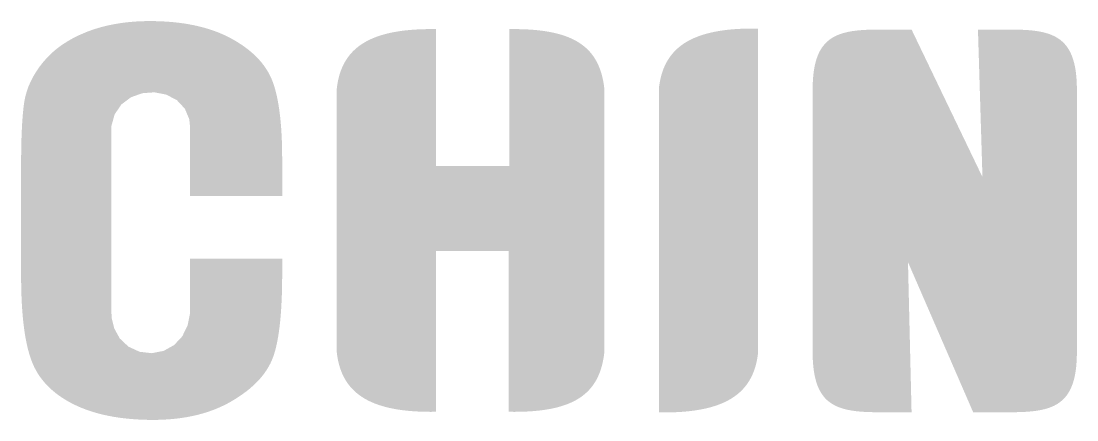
# Model space of a CAD drawing. Extents: x 757 to 8510, y -6585 to 527.
# Drawn here: x 4083.5 to 4092.4, y -827.13 to -823.76 of the extents above; entities that cross this region are included whole.
import ezdxf

# ---------------------------------------------------------------- set-up
doc = ezdxf.new("R2010")
doc.units = 0
doc.header["$MEASUREMENT"] = 0
doc.layers.add('图框', color=92, linetype='CONTINUOUS')

# ---------------------------------------------------------------- blocks, each defined once
blk = doc.blocks.new('LOGO_CD')
at = {"layer": '图框', "linetype": 'Continuous', "lineweight": -3}
h = blk.add_hatch(color=7, dxfattribs=at)
h.dxf.hatch_style = 1
h.paths.add_polyline_path([(25.6613, 7.1106), (25.6299, 7.07), (25.6018, 7.029), (25.5771, 6.9876), (25.5557, 6.9458), (25.5376, 6.9036), (25.5228, 6.8609), (25.5112, 6.8179), (25.5028, 6.7744), (25.4997, 6.752), (25.4967, 6.7281), (25.4939, 6.7029), (25.4914, 6.6764), (25.489, 6.6484), (25.4868, 6.6192), (25.4849, 6.5885), (25.4831, 6.5565), (25.4815, 6.5231), (25.4802, 6.4884), (25.479, 6.4523), (25.4781, 6.4148), (25.4774, 6.376), (25.4769, 6.3358), (25.4765, 6.2942), (25.4764, 6.2513), (25.4764, 6.2512), (25.4764, 5.309), (25.4765, 5.2942), (25.4765, 5.2796), (25.4766, 5.265), (25.4768, 5.2506), (25.477, 5.2363), (25.4772, 5.2221), (25.4775, 5.208), (25.4778, 5.1941), (25.4781, 5.1802), (25.4785, 5.1665), (25.479, 5.1529), (25.4795, 5.1394), (25.48, 5.126), (25.4805, 5.1128), (25.4811, 5.0997), (25.4818, 5.0866), (25.4825, 5.0737), (25.4832, 5.0609), (25.484, 5.0482), (25.4848, 5.0357), (25.4857, 5.0232), (25.4866, 5.0109), (25.4875, 4.9987), (25.4885, 4.9866), (25.4895, 4.9746), (25.4906, 4.9628), (25.4917, 4.951), (25.4929, 4.9394), (25.4941, 4.9279), (25.4953, 4.9165), (25.4966, 4.9052), (25.4979, 4.894), (25.4993, 4.883), (25.5007, 4.8721), (25.5021, 4.8612), (25.5036, 4.8505), (25.5052, 4.84), (25.5067, 4.8295), (25.5083, 4.8191), (25.51, 4.8089), (25.5117, 4.7988), (25.5134, 4.7888), (25.5152, 4.7789), (25.5171, 4.7691), (25.5189, 4.7595), (25.5208, 4.7499), (25.5228, 4.7405), (25.5248, 4.7312), (25.5268, 4.722), (25.5289, 4.7129), (25.531, 4.704), (25.5332, 4.6951), (25.5354, 4.6864), (25.5376, 4.6778), (25.5399, 4.6693), (25.5422, 4.6609), (25.5446, 4.6526), (25.547, 4.6445), (25.5495, 4.6364), (25.552, 4.6285), (25.5545, 4.6207), (25.5571, 4.613), (25.5597, 4.6055), (25.5624, 4.598), (25.5739, 4.5689), (25.5867, 4.5407), (25.601, 4.5132), (25.6167, 4.4865), (25.6338, 4.4606), (25.6523, 4.4355), (25.6722, 4.4112), (25.6935, 4.3877), (25.7162, 4.3651), (25.7403, 4.3432), (25.7658, 4.3221), (25.7926, 4.3018), (25.8209, 4.2823), (25.8505, 4.2636), (25.8816, 4.2456), (25.914, 4.2285), (25.9477, 4.2124), (25.9825, 4.1972), (26.0184, 4.1831), (26.0555, 4.17), (26.0937, 4.158), (26.133, 4.147), (26.1735, 4.137), (26.2151, 4.1281), (26.2578, 4.1202), (26.3016, 4.1134), (26.3466, 4.1076), (26.3927, 4.1029), (26.44, 4.0992), (26.4884, 4.0966), (26.5379, 4.095), (26.5885, 4.0945), (26.6371, 4.0951), (26.6848, 4.097), (26.7315, 4.1001), (26.7772, 4.1044), (26.822, 4.11), (26.8658, 4.1168), (26.9086, 4.1249), (26.9505, 4.1341), (26.9914, 4.1446), (27.0313, 4.1564), (27.0702, 4.1693), (27.1082, 4.1835), (27.1452, 4.1989), (27.1812, 4.2155), (27.2162, 4.2333), (27.2502, 4.2523), (27.283, 4.2722), (27.3143, 4.2925), (27.3442, 4.3132), (27.3726, 4.3342), (27.3995, 4.3557), (27.4249, 4.3777), (27.4488, 4.4), (27.4713, 4.4227), (27.4923, 4.4458), (27.5118, 4.4694), (27.5297, 4.4933), (27.5462, 4.5177), (27.5613, 4.5424), (27.5748, 4.5676), (27.5868, 4.5931), (27.5973, 4.6191), (27.6021, 4.6324), (27.6067, 4.6464), (27.6112, 4.6609), (27.6156, 4.6759), (27.6198, 4.6916), (27.6239, 4.7078), (27.6278, 4.7246), (27.6315, 4.7419), (27.6351, 4.7598), (27.6385, 4.7783), (27.6418, 4.7974), (27.645, 4.817), (27.648, 4.8372), (27.6508, 4.8579), (27.6535, 4.8793), (27.656, 4.9012), (27.6584, 4.9236), (27.6606, 4.9467), (27.6627, 4.9703), (27.6646, 4.9944), (27.6664, 5.0192), (27.668, 5.0445), (27.6695, 5.0703), (27.6708, 5.0968), (27.672, 5.1238), (27.673, 5.1514), (27.6738, 5.1795), (27.6745, 5.2082), (27.6751, 5.2375), (27.6754, 5.2673), (27.6757, 5.2977), (27.6757, 5.3287), (27.6757, 5.329), (27.6757, 5.4539), (26.8997, 5.4539), (26.8997, 4.9947), (26.8791, 4.8922), (26.834, 4.7989), (26.7651, 4.7255), (26.6773, 4.6765), (26.5764, 4.657), (26.4749, 4.6689), (26.3813, 4.7116), (26.3072, 4.7815), (26.2606, 4.8669), (26.2386, 4.9576), (26.2371, 5.0131), (26.2371, 6.5728), (26.2643, 6.6708), (26.3207, 6.7541), (26.4016, 6.8149), (26.4977, 6.8494), (26.5998, 6.8569), (26.6993, 6.8374), (26.7886, 6.7907), (26.856, 6.7184), (26.8932, 6.6298), (26.8997, 6.5627), (26.8997, 5.9825), (27.6757, 5.9825), (27.6757, 6.2893), (27.6754, 6.3449), (27.6744, 6.3986), (27.6728, 6.4505), (27.6705, 6.5006), (27.6676, 6.5487), (27.664, 6.5951), (27.6597, 6.6395), (27.6548, 6.6821), (27.6493, 6.7229), (27.643, 6.7618), (27.6362, 6.7988), (27.6287, 6.834), (27.6205, 6.8673), (27.6116, 6.8988), (27.6022, 6.9284), (27.592, 6.9561), (27.5807, 6.9826), (27.568, 7.0086), (27.5538, 7.034), (27.5382, 7.0588), (27.5213, 7.0831), (27.5029, 7.1068), (27.483, 7.13), (27.4618, 7.1526), (27.4391, 7.1747), (27.415, 7.1963), (27.3895, 7.2173), (27.3625, 7.2377), (27.3342, 7.2576), (27.3044, 7.2769), (27.2731, 7.2957), (27.2404, 7.314), (27.2065, 7.3313), (27.1714, 7.3475), (27.1352, 7.3626), (27.0978, 7.3766), (27.0593, 7.3895), (27.0197, 7.4012), (26.979, 7.4119), (26.9371, 7.4215), (26.8941, 7.4299), (26.85, 7.4372), (26.8047, 7.4434), (26.7583, 7.4485), (26.7108, 7.4524), (26.6621, 7.4552), (26.6123, 7.4569), (26.5614, 7.4575), (26.5238, 7.4571), (26.4869, 7.456), (26.4504, 7.4542), (26.4145, 7.4517), (26.3791, 7.4484), (26.3443, 7.4444), (26.31, 7.4396), (26.2763, 7.4342), (26.243, 7.428), (26.2104, 7.4212), (26.1782, 7.4136), (26.1466, 7.4053), (26.1156, 7.3963), (26.0851, 7.3866), (26.0551, 7.3761), (26.0257, 7.365), (25.969, 7.3407), (25.9155, 7.3143), (25.8651, 7.2856), (25.818, 7.2549), (25.774, 7.222), (25.7333, 7.187), (25.6957, 7.1498)])
h = blk.add_hatch(color=7, dxfattribs=at)
h.dxf.hatch_style = 1
h.paths.add_polyline_path([(28.1357, 4.664), (28.1378, 4.6475), (28.1401, 4.6312), (28.1428, 4.6152), (28.1458, 4.5995), (28.1491, 4.5841), (28.1528, 4.569), (28.1567, 4.5542), (28.161, 4.5397), (28.1657, 4.5255), (28.1706, 4.5116), (28.1759, 4.4979), (28.1815, 4.4846), (28.1875, 4.4715), (28.1938, 4.4587), (28.2004, 4.4463), (28.2073, 4.434), (28.2147, 4.4221), (28.2223, 4.4105), (28.2303, 4.3991), (28.2386, 4.3881), (28.2429, 4.3826), (28.2473, 4.3773), (28.2518, 4.372), (28.2564, 4.3667), (28.261, 4.3616), (28.2657, 4.3565), (28.2706, 4.3515), (28.2755, 4.3465), (28.2805, 4.3416), (28.2856, 4.3368), (28.2907, 4.3321), (28.296, 4.3274), (28.3014, 4.3228), (28.3068, 4.3183), (28.3123, 4.3138), (28.318, 4.3094), (28.3237, 4.3051), (28.3295, 4.3008), (28.3354, 4.2966), (28.3414, 4.2925), (28.3474, 4.2884), (28.3536, 4.2844), (28.3599, 4.2805), (28.3662, 4.2766), (28.3726, 4.2728), (28.3792, 4.2691), (28.3858, 4.2654), (28.3925, 4.2618), (28.3993, 4.2583), (28.4062, 4.2548), (28.4132, 4.2514), (28.4203, 4.2481), (28.4275, 4.2449), (28.4347, 4.2417), (28.4421, 4.2385), (28.4495, 4.2354), (28.4571, 4.2324), (28.4647, 4.2295), (28.4725, 4.2266), (28.4803, 4.2238), (28.4882, 4.2211), (28.4962, 4.2184), (28.5044, 4.2158), (28.5126, 4.2132), (28.5209, 4.2107), (28.5293, 4.2083), (28.5378, 4.206), (28.5464, 4.2037), (28.555, 4.2014), (28.5638, 4.1993), (28.5727, 4.1972), (28.5817, 4.1951), (28.5907, 4.1932), (28.5999, 4.1912), (28.6092, 4.1894), (28.6185, 4.1876), (28.628, 4.1859), (28.6376, 4.1842), (28.6472, 4.1826), (28.657, 4.1811), (28.6668, 4.1796), (28.6768, 4.1782), (28.6868, 4.1768), (28.697, 4.1755), (28.7072, 4.1743), (28.7175, 4.1732), (28.728, 4.172), (28.7385, 4.171), (28.7492, 4.17), (28.7599, 4.1691), (28.7708, 4.1682), (28.7817, 4.1674), (28.7927, 4.1667), (28.8039, 4.166), (28.8151, 4.1654), (28.8265, 4.1648), (28.8379, 4.1643), (28.8495, 4.1639), (28.8611, 4.1635), (28.8729, 4.1632), (28.8847, 4.163), (28.8967, 4.1628), (28.9087, 4.1626), (28.9209, 4.1625), (28.9331, 4.1625), (28.9455, 4.1626), (28.958, 4.1627), (28.9706, 4.1628), (28.9706, 4.1628), (28.9706, 5.5178), (29.5848, 5.5178), (29.5848, 4.1628), (29.6011, 4.1627), (29.6136, 4.1626), (29.6259, 4.1625), (29.6381, 4.1625), (29.6502, 4.1626), (29.6622, 4.1628), (29.6741, 4.163), (29.6859, 4.1632), (29.6975, 4.1635), (29.709, 4.1639), (29.7205, 4.1643), (29.7318, 4.1648), (29.743, 4.1654), (29.7541, 4.166), (29.7651, 4.1667), (29.7759, 4.1674), (29.7867, 4.1682), (29.7974, 4.1691), (29.8079, 4.17), (29.8183, 4.171), (29.8287, 4.172), (29.8389, 4.1731), (29.849, 4.1743), (29.859, 4.1755), (29.8689, 4.1768), (29.8787, 4.1782), (29.8884, 4.1796), (29.898, 4.1811), (29.9075, 4.1826), (29.9168, 4.1842), (29.9261, 4.1859), (29.9353, 4.1876), (29.9443, 4.1894), (29.9533, 4.1912), (29.9622, 4.1931), (29.9709, 4.1951), (29.9796, 4.1972), (29.9881, 4.1993), (29.9966, 4.2014), (30.0049, 4.2037), (30.0132, 4.206), (30.0213, 4.2083), (30.0294, 4.2107), (30.0373, 4.2132), (30.0452, 4.2158), (30.0529, 4.2184), (30.0606, 4.2211), (30.0681, 4.2238), (30.0756, 4.2266), (30.0829, 4.2295), (30.0902, 4.2324), (30.0974, 4.2354), (30.1044, 4.2385), (30.1114, 4.2416), (30.1183, 4.2448), (30.1251, 4.2481), (30.1318, 4.2514), (30.1384, 4.2548), (30.1449, 4.2583), (30.1513, 4.2618), (30.1576, 4.2654), (30.1638, 4.2691), (30.17, 4.2728), (30.176, 4.2766), (30.182, 4.2805), (30.1878, 4.2844), (30.1936, 4.2884), (30.1993, 4.2925), (30.2049, 4.2966), (30.2104, 4.3008), (30.2158, 4.3051), (30.2211, 4.3094), (30.2264, 4.3138), (30.2315, 4.3183), (30.2366, 4.3228), (30.2415, 4.3274), (30.2464, 4.3321), (30.2512, 4.3368), (30.2559, 4.3416), (30.2606, 4.3465), (30.2651, 4.3515), (30.2696, 4.3565), (30.2739, 4.3616), (30.2782, 4.3667), (30.2824, 4.3719), (30.2866, 4.3772), (30.2906, 4.3826), (30.2946, 4.388), (30.2984, 4.3935), (30.3022, 4.3991), (30.3059, 4.4048), (30.3096, 4.4105), (30.3131, 4.4163), (30.3166, 4.4221), (30.32, 4.428), (30.3233, 4.434), (30.3265, 4.4401), (30.3297, 4.4462), (30.3328, 4.4524), (30.3358, 4.4587), (30.3387, 4.4651), (30.3415, 4.4715), (30.3443, 4.478), (30.347, 4.4846), (30.3496, 4.4912), (30.3521, 4.4979), (30.3546, 4.5047), (30.357, 4.5116), (30.3593, 4.5185), (30.3615, 4.5255), (30.3637, 4.5326), (30.3658, 4.5397), (30.3678, 4.5469), (30.3698, 4.5542), (30.3716, 4.5616), (30.3734, 4.569), (30.3752, 4.5765), (30.3768, 4.5841), (30.3784, 4.5918), (30.3799, 4.5995), (30.3814, 4.6073), (30.3828, 4.6152), (30.3841, 4.6231), (30.3853, 4.6312), (30.3865, 4.6393), (30.3876, 4.6474), (30.3886, 4.6557), (30.3896, 4.664), (30.3896, 4.6641), (30.3896, 6.8883), (30.3876, 6.9049), (30.3853, 6.9212), (30.3828, 6.9371), (30.38, 6.9528), (30.3768, 6.9682), (30.3752, 6.9758), (30.3735, 6.9833), (30.3716, 6.9907), (30.3698, 6.9981), (30.3678, 7.0054), (30.3658, 7.0126), (30.3637, 7.0198), (30.3616, 7.0268), (30.3593, 7.0338), (30.357, 7.0408), (30.3546, 7.0476), (30.3521, 7.0544), (30.3496, 7.0611), (30.347, 7.0678), (30.3443, 7.0743), (30.3415, 7.0808), (30.3387, 7.0872), (30.3358, 7.0936), (30.3328, 7.0999), (30.3297, 7.1061), (30.3265, 7.1122), (30.3233, 7.1183), (30.32, 7.1243), (30.3166, 7.1302), (30.3131, 7.1361), (30.3096, 7.1419), (30.306, 7.1476), (30.3022, 7.1532), (30.2985, 7.1588), (30.2946, 7.1643), (30.2906, 7.1697), (30.2866, 7.1751), (30.2825, 7.1804), (30.2783, 7.1856), (30.274, 7.1908), (30.2696, 7.1959), (30.2651, 7.2009), (30.2606, 7.2058), (30.256, 7.2107), (30.2512, 7.2155), (30.2464, 7.2203), (30.2416, 7.2249), (30.2366, 7.2295), (30.2315, 7.2341), (30.2264, 7.2385), (30.2211, 7.2429), (30.2158, 7.2473), (30.2104, 7.2515), (30.2049, 7.2557), (30.1993, 7.2599), (30.1936, 7.2639), (30.1879, 7.2679), (30.182, 7.2719), (30.176, 7.2757), (30.17, 7.2795), (30.1639, 7.2832), (30.1576, 7.2869), (30.1513, 7.2905), (30.1449, 7.294), (30.1384, 7.2975), (30.1318, 7.3009), (30.1251, 7.3042), (30.1183, 7.3075), (30.1114, 7.3107), (30.1045, 7.3138), (30.0974, 7.3169), (30.0902, 7.3199), (30.083, 7.3228), (30.0756, 7.3257), (30.0681, 7.3285), (30.0606, 7.3313), (30.0529, 7.3339), (30.0452, 7.3366), (30.0373, 7.3391), (30.0294, 7.3416), (30.0213, 7.344), (30.0132, 7.3464), (30.0049, 7.3487), (29.9966, 7.3509), (29.9881, 7.3531), (29.9796, 7.3552), (29.9709, 7.3572), (29.9622, 7.3592), (29.9533, 7.3611), (29.9444, 7.363), (29.9353, 7.3647), (29.9261, 7.3665), (29.9169, 7.3681), (29.9075, 7.3697), (29.898, 7.3713), (29.8884, 7.3727), (29.8787, 7.3742), (29.869, 7.3755), (29.859, 7.3768), (29.849, 7.378), (29.8389, 7.3792), (29.8287, 7.3803), (29.8184, 7.3813), (29.8079, 7.3823), (29.7974, 7.3833), (29.7867, 7.3841), (29.776, 7.3849), (29.7651, 7.3856), (29.7541, 7.3863), (29.743, 7.3869), (29.7318, 7.3875), (29.7205, 7.388), (29.7091, 7.3884), (29.6975, 7.3888), (29.6859, 7.3891), (29.6741, 7.3894), (29.6622, 7.3896), (29.6503, 7.3897), (29.6381, 7.3898), (29.6259, 7.3898), (29.6136, 7.3898), (29.6011, 7.3897), (29.5886, 7.3895), (29.5886, 6.6853), (29.5886, 6.2356), (28.9706, 6.2356), (28.9706, 7.3895), (28.958, 7.3897), (28.9455, 7.3898), (28.9332, 7.3898), (28.9209, 7.3898), (28.9088, 7.3897), (28.8967, 7.3896), (28.8847, 7.3894), (28.8729, 7.3891), (28.8611, 7.3888), (28.8495, 7.3884), (28.8379, 7.388), (28.8265, 7.3875), (28.8152, 7.3869), (28.8039, 7.3863), (28.7928, 7.3857), (28.7817, 7.3849), (28.7708, 7.3841), (28.7599, 7.3833), (28.7492, 7.3823), (28.7386, 7.3813), (28.728, 7.3803), (28.7176, 7.3792), (28.7072, 7.378), (28.697, 7.3768), (28.6868, 7.3755), (28.6768, 7.3742), (28.6668, 7.3728), (28.657, 7.3713), (28.6472, 7.3697), (28.6376, 7.3681), (28.628, 7.3665), (28.6186, 7.3648), (28.6092, 7.363), (28.5999, 7.3611), (28.5908, 7.3592), (28.5817, 7.3572), (28.5727, 7.3552), (28.5638, 7.3531), (28.5551, 7.3509), (28.5464, 7.3487), (28.5378, 7.3464), (28.5293, 7.344), (28.5209, 7.3416), (28.5126, 7.3391), (28.5044, 7.3366), (28.4963, 7.334), (28.4882, 7.3313), (28.4803, 7.3285), (28.4725, 7.3257), (28.4648, 7.3229), (28.4571, 7.3199), (28.4496, 7.3169), (28.4421, 7.3138), (28.4347, 7.3107), (28.4275, 7.3075), (28.4203, 7.3042), (28.4132, 7.3009), (28.4062, 7.2975), (28.3993, 7.294), (28.3925, 7.2905), (28.3858, 7.2869), (28.3792, 7.2833), (28.3727, 7.2795), (28.3662, 7.2757), (28.3599, 7.2719), (28.3536, 7.2679), (28.3475, 7.2639), (28.3414, 7.2599), (28.3354, 7.2558), (28.3295, 7.2516), (28.3237, 7.2473), (28.318, 7.243), (28.3124, 7.2386), (28.3068, 7.2341), (28.3014, 7.2295), (28.296, 7.2249), (28.2908, 7.2203), (28.2856, 7.2155), (28.2805, 7.2107), (28.2755, 7.2058), (28.2706, 7.2009), (28.2658, 7.1959), (28.261, 7.1908), (28.2564, 7.1856), (28.2518, 7.1804), (28.2473, 7.1751), (28.2429, 7.1697), (28.2386, 7.1643), (28.2344, 7.1588), (28.2303, 7.1532), (28.2263, 7.1476), (28.2223, 7.1419), (28.2184, 7.1361), (28.2147, 7.1302), (28.211, 7.1243), (28.2074, 7.1183), (28.2038, 7.1122), (28.2004, 7.1061), (28.197, 7.0999), (28.1938, 7.0936), (28.1906, 7.0873), (28.1875, 7.0808), (28.1845, 7.0744), (28.1815, 7.0678), (28.1787, 7.0611), (28.1759, 7.0544), (28.1732, 7.0477), (28.1706, 7.0408), (28.1681, 7.0339), (28.1657, 7.0269), (28.1633, 7.0198), (28.161, 7.0127), (28.1588, 7.0054), (28.1567, 6.9981), (28.1547, 6.9908), (28.1528, 6.9833), (28.1509, 6.9758), (28.1491, 6.9682), (28.1474, 6.9606), (28.1458, 6.9529), (28.1443, 6.945), (28.1428, 6.9372), (28.1414, 6.9292), (28.1401, 6.9212), (28.1389, 6.9131), (28.1378, 6.9049), (28.1367, 6.8966), (28.1358, 6.8883), (28.1357, 6.8882)])
h = blk.add_hatch(color=7, dxfattribs=at)
h.dxf.hatch_style = 1
h.paths.add_polyline_path([(31.6844, 7.394), (31.6842, 7.3946), (31.6833, 7.3946), (31.6813, 7.3947), (31.6656, 7.3948), (31.6348, 7.3949), (31.6046, 7.3946), (31.575, 7.3939), (31.5461, 7.3928), (31.5178, 7.3914), (31.4901, 7.3896), (31.4631, 7.3874), (31.4366, 7.3849), (31.4108, 7.3819), (31.3857, 7.3786), (31.3611, 7.3748), (31.3371, 7.3707), (31.3138, 7.3662), (31.2911, 7.3613), (31.2689, 7.356), (31.2474, 7.3503), (31.2264, 7.3442), (31.2061, 7.3377), (31.1864, 7.3308), (31.1672, 7.3235), (31.1486, 7.3158), (31.1306, 7.3077), (31.1132, 7.2991), (31.0964, 7.2902), (31.0801, 7.2808), (31.0644, 7.2711), (31.0493, 7.2609), (31.0347, 7.2502), (31.0207, 7.2392), (31.0072, 7.2277), (30.9944, 7.2158), (30.982, 7.2035), (30.9702, 7.1907), (30.959, 7.1775), (30.9483, 7.1639), (30.9381, 7.1498), (30.9285, 7.1353), (30.9194, 7.1204), (30.9109, 7.105), (30.9029, 7.0892), (30.8954, 7.0729), (30.8884, 7.0562), (30.882, 7.039), (30.876, 7.0213), (30.8706, 7.0033), (30.8657, 6.9847), (30.8613, 6.9657), (30.8574, 6.9462), (30.854, 6.9263), (30.8511, 6.9059), (30.8499, 6.8955), (30.8497, 6.8942), (30.8496, 6.8936), (30.8496, 6.8934), (30.8496, 4.1578), (30.8498, 4.1575), (30.8508, 4.1575), (30.8528, 4.1575), (30.8684, 4.1573), (30.8993, 4.1572), (30.9295, 4.1575), (30.9591, 4.1582), (30.988, 4.1593), (31.0163, 4.1607), (31.044, 4.1625), (31.071, 4.1647), (31.0974, 4.1673), (31.1232, 4.1702), (31.1484, 4.1735), (31.173, 4.1773), (31.1969, 4.1814), (31.2203, 4.1859), (31.243, 4.1908), (31.2651, 4.1961), (31.2867, 4.2018), (31.3076, 4.2079), (31.328, 4.2144), (31.3477, 4.2213), (31.3669, 4.2286), (31.3854, 4.2363), (31.4034, 4.2444), (31.4209, 4.253), (31.4377, 4.2619), (31.454, 4.2713), (31.4697, 4.2811), (31.4848, 4.2913), (31.4994, 4.3019), (31.5134, 4.3129), (31.5268, 4.3244), (31.5397, 4.3363), (31.552, 4.3486), (31.5638, 4.3614), (31.5751, 4.3746), (31.5858, 4.3882), (31.5959, 4.4023), (31.6055, 4.4168), (31.6146, 4.4317), (31.6232, 4.4471), (31.6312, 4.4629), (31.6387, 4.4792), (31.6456, 4.4959), (31.6521, 4.5131), (31.658, 4.5308), (31.6635, 4.5489), (31.6684, 4.5674), (31.6728, 4.5864), (31.6767, 4.6059), (31.68, 4.6258), (31.6829, 4.6462), (31.6842, 4.6566), (31.6844, 4.6593)])
h = blk.add_hatch(color=7, dxfattribs=at)
h.dxf.hatch_style = 1
h.paths.add_polyline_path([(32.1444, 4.6645), (32.1447, 4.6391), (32.1454, 4.6145), (32.1465, 4.5908), (32.1481, 4.5679), (32.15, 4.5459), (32.1524, 4.5246), (32.1552, 4.5041), (32.1585, 4.4844), (32.1621, 4.4654), (32.1662, 4.4472), (32.1706, 4.4297), (32.1755, 4.4129), (32.1808, 4.3968), (32.1865, 4.3814), (32.1927, 4.3666), (32.1992, 4.3525), (32.2061, 4.339), (32.2135, 4.3262), (32.2212, 4.314), (32.2294, 4.3024), (32.2469, 4.2808), (32.266, 4.2615), (32.2868, 4.2443), (32.3091, 4.2291), (32.333, 4.2157), (32.3584, 4.2041), (32.3855, 4.1941), (32.414, 4.1856), (32.4441, 4.1786), (32.4758, 4.1729), (32.509, 4.1683), (32.5436, 4.1648), (32.5798, 4.1622), (32.6175, 4.1605), (32.6567, 4.1595), (32.6974, 4.1592), (32.9778, 4.1591), (32.9476, 5.4252), (33.4967, 4.1591), (33.8368, 4.1593), (33.8536, 4.1594), (33.8932, 4.1604), (33.9312, 4.162), (33.9677, 4.1645), (34.0027, 4.1679), (34.0362, 4.1724), (34.0681, 4.1781), (34.0985, 4.185), (34.1273, 4.1934), (34.1546, 4.2033), (34.1803, 4.2148), (34.2044, 4.2281), (34.2269, 4.2433), (34.2478, 4.2605), (34.2671, 4.2798), (34.2848, 4.3013), (34.293, 4.3129), (34.3008, 4.3252), (34.3082, 4.338), (34.3153, 4.3515), (34.3218, 4.3656), (34.328, 4.3804), (34.3338, 4.3958), (34.3391, 4.412), (34.3441, 4.4288), (34.3486, 4.4464), (34.3527, 4.4646), (34.3564, 4.4837), (34.3596, 4.5035), (34.3624, 4.524), (34.3649, 4.5454), (34.3668, 4.5675), (34.3684, 4.5905), (34.3695, 4.6143), (34.3702, 4.639), (34.3705, 4.6645), (34.3705, 6.8808), (34.3702, 6.9062), (34.3695, 6.9307), (34.3684, 6.9544), (34.3669, 6.9773), (34.3649, 6.9994), (34.3625, 7.0207), (34.3597, 7.0412), (34.3565, 7.0609), (34.3528, 7.0799), (34.3488, 7.0981), (34.3443, 7.1156), (34.3394, 7.1324), (34.3341, 7.1485), (34.3284, 7.164), (34.3222, 7.1787), (34.3157, 7.1928), (34.3088, 7.2063), (34.3014, 7.2191), (34.2936, 7.2313), (34.2855, 7.243), (34.2679, 7.2645), (34.2488, 7.2838), (34.2281, 7.301), (34.2057, 7.3162), (34.1818, 7.3296), (34.1563, 7.3412), (34.1293, 7.3512), (34.1007, 7.3596), (34.0706, 7.3667), (34.0389, 7.3724), (34.0057, 7.377), (33.971, 7.3805), (33.9348, 7.383), (33.897, 7.3847), (33.5371, 7.3861), (33.5751, 6.1421), (32.9778, 7.3861), (32.6572, 7.3857), (32.618, 7.3847), (32.5802, 7.383), (32.544, 7.3805), (32.5093, 7.377), (32.4761, 7.3724), (32.4444, 7.3667), (32.4143, 7.3596), (32.3857, 7.3512), (32.3586, 7.3412), (32.3331, 7.3296), (32.3092, 7.3162), (32.2869, 7.301), (32.2661, 7.2838), (32.247, 7.2645), (32.2295, 7.243), (32.2213, 7.2313), (32.2135, 7.2191), (32.2062, 7.2063), (32.1992, 7.1928), (32.1927, 7.1787), (32.1866, 7.164), (32.1809, 7.1485), (32.1755, 7.1324), (32.1707, 7.1156), (32.1662, 7.0981), (32.1621, 7.0799), (32.1585, 7.0609), (32.1552, 7.0412), (32.1524, 7.0207), (32.15, 6.9994), (32.1481, 6.9773), (32.1465, 6.9544), (32.1454, 6.9307), (32.1447, 6.9062), (32.1444, 6.8808)])
blk = doc.blocks.new('Title_Block')
at = {"layer": '图框', "linetype": 'Continuous'}
blk.add_blockref('LOGO_CD', (-180.7253, 30.4297), dxfattribs=at)

msp = doc.modelspace()

# ---------------------------------------------------------------- block references
at = {"layer": '图框', "linetype": 'Continuous'}
msp.add_blockref('Title_Block', (4238.75, -861.65), dxfattribs=at)

doc.saveas('drawing.dxf')
